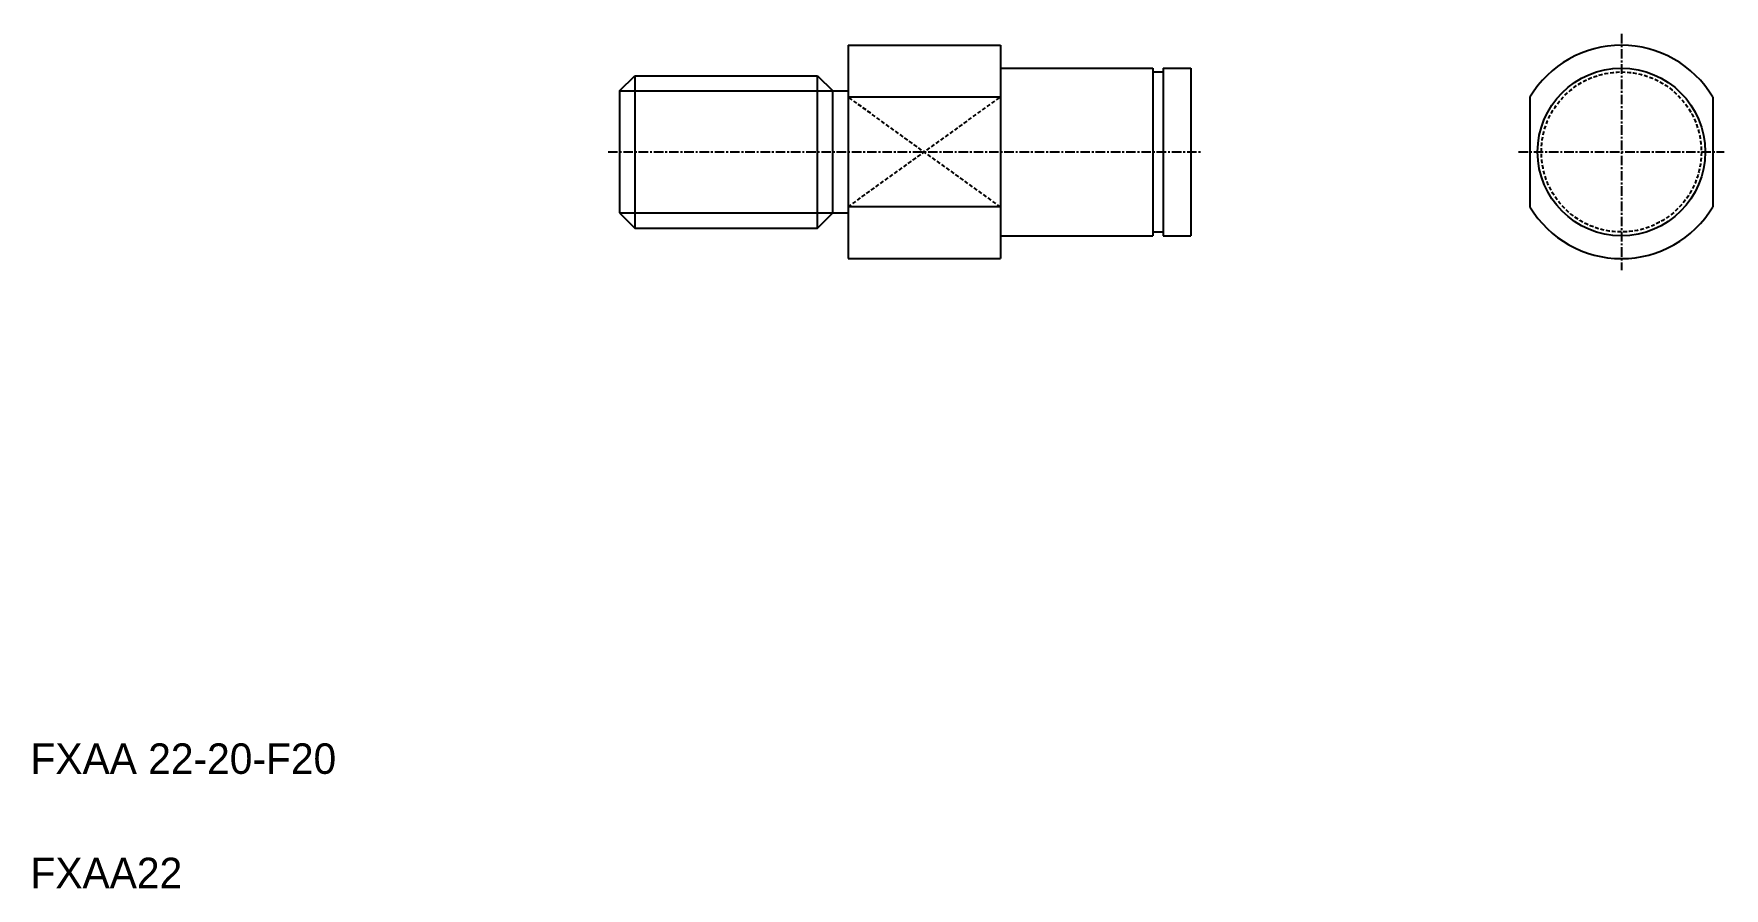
# Model space of a CAD drawing. Extents: x -40 to 182, y 89 to 201.
import ezdxf

# ---------------------------------------------------------------- set-up
doc = ezdxf.new("R2010")
doc.units = 0
doc.linetypes.add('CENTER', pattern=[2, 1.25, -0.25, 0.25, -0.25])
doc.linetypes.add('DASHED', pattern=[0.75, 0.5, -0.25])
doc.layers.get('0').update_dxf_attribs({"linetype": 'CONTINUOUS'})
doc.layers.add('CENTER', color=1, linetype='CENTER')

msp = doc.modelspace()

# ---------------------------------------------------------------- linework, layer by layer
at = {"color": 7, "linetype": 'CONTINUOUS'}
for p, q in [((66.99, 199.17), (66.99, 171.17)), ((66.99, 199.17), (86.99, 199.17)), ((86.99, 199.17), (86.99, 171.17)), ((87.19, 196.17), (106.99, 196.17)), ((92.14, 196.17), (92.14, 196.17)), ((97.09, 196.17), (97.09, 196.17)), ((106.99, 196.17), (106.99, 174.17)), ((106.99, 195.67), (108.34, 195.67)), ((108.34, 196.17), (108.34, 174.17)), ((108.34, 196.17), (111.99, 196.17)), ((111.99, 196.17), (111.99, 174.17)), ((36.99, 193.17), (38.99, 195.17)), ((36.99, 193.17), (36.99, 177.17)), ((38.99, 195.17), (38.99, 175.17)), ((38.99, 195.17), (62.99, 195.17)), ((62.99, 175.17), (62.99, 195.17)), ((62.99, 195.17), (64.99, 193.17)), ((64.99, 177.17), (64.99, 193.17)), ((64.99, 193.17), (66.99, 193.17)), ((86.99, 192.38), (66.99, 192.38)), ((156.5, 192.38), (156.5, 177.96)), ((180.5, 192.38), (180.5, 177.96)), ((86.99, 177.96), (66.99, 177.96)), ((36.99, 177.17), (38.99, 175.17)), ((62.99, 175.17), (64.99, 177.17)), ((64.99, 177.17), (66.99, 177.17)), ((38.99, 175.17), (62.99, 175.17)), ((87.19, 174.17), (106.99, 174.17)), ((92.14, 174.17), (92.14, 174.17)), ((97.09, 174.17), (97.09, 174.17)), ((106.99, 174.67), (108.34, 174.67)), ((108.34, 174.17), (111.99, 174.17)), ((66.99, 171.17), (86.99, 171.17))]:
    msp.add_line(p, q, dxfattribs=at)
at = {"color": 3, "linetype": 'CONTINUOUS'}
for p, q in [((36.99, 193.17), (64.99, 193.17)), ((36.99, 177.17), (64.99, 177.17))]:
    msp.add_line(p, q, dxfattribs=at)
at = {"color": 3, "linetype": 'DASHED'}
for p, q in [((66.99, 177.96), (86.99, 192.38)), ((86.99, 177.96), (66.99, 192.38))]:
    msp.add_line(p, q, dxfattribs=at)
at = {"color": 7, "linetype": 'CONTINUOUS'}
msp.add_circle((168.5, 185.17), 11, dxfattribs=at)
at = {"color": 3, "linetype": 'DASHED'}
msp.add_circle((168.5, 185.17), 10.5, dxfattribs=at)
at = {"color": 7, "linetype": 'CONTINUOUS'}
for centre, radius, start, end in [((168.5, 185.17), 14, 31.0027, 148.9973), ((87.19, 196.37), 0.2, 180, 270), ((168.5, 185.17), 14, 211.0027, 328.9973), ((87.19, 173.97), 0.2, 90, 180)]:
    msp.add_arc(centre, radius, start, end, dxfattribs=at)
at = {"layer": 'CENTER', "color": 1, "linetype": 'CENTER'}
for p, q in [((168.5, 200.67), (168.5, 169.67)), ((35.49, 185.17), (113.49, 185.17)), ((155, 185.17), (182, 185.17))]:
    msp.add_line(p, q, dxfattribs=at)

# ---------------------------------------------------------------- texts
at = {"color": 7, "linetype": 'CONTINUOUS'}
for s, p in [('FXAA 22-20-F20', (-40.34, 103.56)), ('FXAA22', (-40.34, 88.56))]:
    msp.add_text(s, height=4, dxfattribs=at).set_placement(p)

doc.saveas('drawing.dxf')
